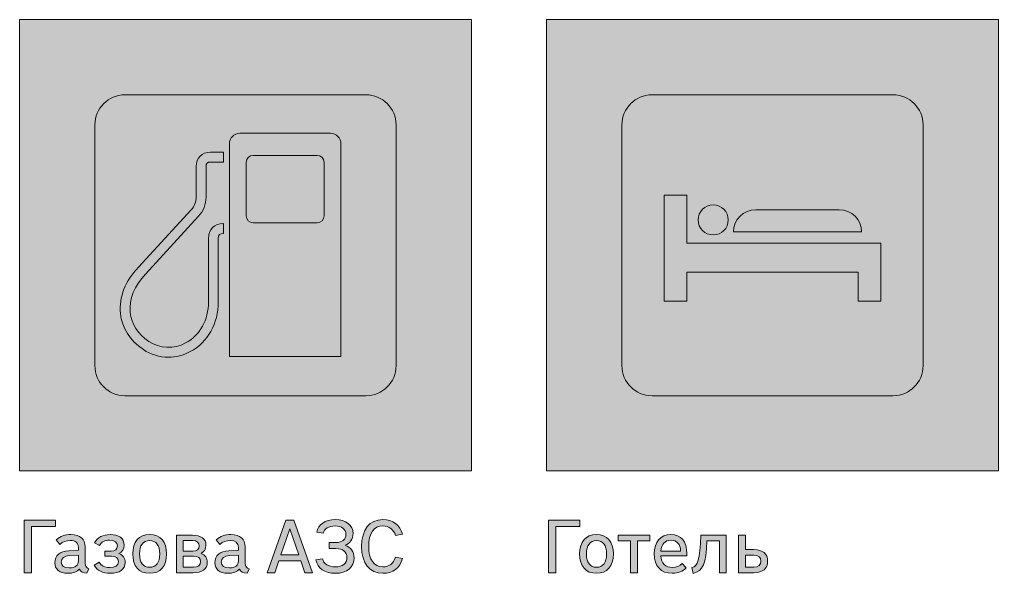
# Model space of a CAD drawing. Header units: millimetres. Extents: x -1334 to 1514, y -1037 to 10.
# Drawn here: x -1086.3 to -956.3, y -848.6 to -775 of the extents above; entities that cross this region are included whole.
import ezdxf

# ---------------------------------------------------------------- set-up
doc = ezdxf.new("R2010")
doc.units = ezdxf.units.MM
doc.header["$MEASUREMENT"] = 0
doc.layers.add('bg', color=7, linetype='Continuous', lineweight=0)
doc.layers.add('icons', color=7, linetype='Continuous', lineweight=0)

# ---------------------------------------------------------------- blocks, each defined once
blk = doc.blocks.new('Block_23')
at = {"layer": 'icons', "true_color": 0x231f20, "transparency": 33554687}
h = blk.add_hatch(color=250, dxfattribs=at)
h.dxf.hatch_style = 2
edge = h.paths.add_edge_path()
edge.add_spline(control_points=[(-1081.52, -842.39), (-1081.52, -842.39), (-1084.71, -842.39), (-1084.71, -842.39), (-1084.71, -842.39), (-1084.71, -848.52), (-1084.71, -848.52), (-1084.71, -848.52), (-1085.66, -848.52), (-1085.66, -848.52), (-1085.66, -848.52), (-1085.66, -841.54), (-1085.66, -841.54), (-1085.66, -841.54), (-1081.52, -841.54), (-1081.52, -841.54), (-1081.52, -841.54), (-1081.52, -842.39), (-1081.52, -842.39)], knot_values=[0, 0, 0, 0, 1, 1, 1, 2, 2, 2, 3, 3, 3, 4, 4, 4, 5, 5, 5, 6, 6, 6, 6], degree=3, periodic=0)
h = blk.add_hatch(color=250, dxfattribs=at)
h.dxf.hatch_style = 2
edge = h.paths.add_edge_path()
edge.add_spline(control_points=[(-1049.2, -846.15), (-1049.2, -846.15), (-1050.39, -842.69), (-1050.39, -842.69), (-1050.39, -842.69), (-1051.58, -846.15), (-1051.58, -846.15), (-1051.58, -846.15), (-1049.2, -846.15), (-1049.2, -846.15)], knot_values=[0, 0, 0, 0, 1, 1, 1, 2, 2, 2, 3, 3, 3, 3], degree=3, periodic=0)
edge = h.paths.add_edge_path()
edge.add_spline(control_points=[(-1048.93, -846.95), (-1048.93, -846.95), (-1051.85, -846.95), (-1051.85, -846.95), (-1051.85, -846.95), (-1052.38, -848.52), (-1052.38, -848.52), (-1052.38, -848.52), (-1053.39, -848.52), (-1053.39, -848.52), (-1053.39, -848.52), (-1050.91, -841.54), (-1050.91, -841.54), (-1050.91, -841.54), (-1049.86, -841.54), (-1049.86, -841.54), (-1049.86, -841.54), (-1047.39, -848.52), (-1047.39, -848.52), (-1047.39, -848.52), (-1048.39, -848.52), (-1048.39, -848.52), (-1048.39, -848.52), (-1048.93, -846.95), (-1048.93, -846.95)], knot_values=[0, 0, 0, 0, 1, 1, 1, 2, 2, 2, 3, 3, 3, 4, 4, 4, 5, 5, 5, 6, 6, 6, 7, 7, 7, 8, 8, 8, 8], degree=3, periodic=0)
h = blk.add_hatch(color=250, dxfattribs=at)
h.dxf.hatch_style = 2
edge = h.paths.add_edge_path()
edge.add_spline(control_points=[(-1045.96, -843.25), (-1045.96, -843.25), (-1046.81, -843.14), (-1046.81, -843.14), (-1046.63, -842.11), (-1045.7, -841.46), (-1044.34, -841.46), (-1042.93, -841.46), (-1041.99, -842.18), (-1041.99, -843.31), (-1041.99, -844.05), (-1042.37, -844.61), (-1043.03, -844.88), (-1042.28, -845.14), (-1041.85, -845.72), (-1041.85, -846.55), (-1041.85, -847.8), (-1042.81, -848.6), (-1044.32, -848.6), (-1045.74, -848.6), (-1046.73, -847.91), (-1046.92, -846.82), (-1046.92, -846.82), (-1046.05, -846.67), (-1046.05, -846.67), (-1045.91, -847.33), (-1045.25, -847.74), (-1044.34, -847.74), (-1043.39, -847.74), (-1042.8, -847.27), (-1042.8, -846.5), (-1042.8, -845.77), (-1043.36, -845.31), (-1044.26, -845.31), (-1044.26, -845.31), (-1045.16, -845.31), (-1045.16, -845.31), (-1045.16, -845.31), (-1045.16, -844.51), (-1045.16, -844.51), (-1045.16, -844.51), (-1044.27, -844.51), (-1044.27, -844.51), (-1043.43, -844.51), (-1042.94, -844.1), (-1042.94, -843.41), (-1042.94, -842.73), (-1043.49, -842.31), (-1044.38, -842.31), (-1045.21, -842.31), (-1045.81, -842.67), (-1045.96, -843.25)], knot_values=[0, 0, 0, 0, 1, 1, 1, 2, 2, 2, 3, 3, 3, 4, 4, 4, 5, 5, 5, 6, 6, 6, 7, 7, 7, 8, 8, 8, 9, 9, 9, 10, 10, 10, 11, 11, 11, 12, 12, 12, 13, 13, 13, 14, 14, 14, 15, 15, 15, 16, 16, 16, 17, 17, 17, 17], degree=3, periodic=0)
h = blk.add_hatch(color=250, dxfattribs=at)
h.dxf.hatch_style = 2
edge = h.paths.add_edge_path()
edge.add_spline(control_points=[(-1039.91, -845.03), (-1039.91, -846.78), (-1039.25, -847.74), (-1038.03, -847.74), (-1037.22, -847.74), (-1036.63, -847.3), (-1036.34, -846.47), (-1036.34, -846.47), (-1035.42, -846.63), (-1035.42, -846.63), (-1035.79, -847.9), (-1036.71, -848.6), (-1038.03, -848.6), (-1039.84, -848.6), (-1040.85, -847.29), (-1040.85, -845.03), (-1040.85, -842.77), (-1039.83, -841.46), (-1038.02, -841.46), (-1036.71, -841.46), (-1035.77, -842.16), (-1035.42, -843.41), (-1035.42, -843.41), (-1036.34, -843.57), (-1036.34, -843.57), (-1036.62, -842.75), (-1037.2, -842.31), (-1038.02, -842.31), (-1039.25, -842.31), (-1039.91, -843.27), (-1039.91, -845.03)], knot_values=[0, 0, 0, 0, 1, 1, 1, 2, 2, 2, 3, 3, 3, 4, 4, 4, 5, 5, 5, 6, 6, 6, 7, 7, 7, 8, 8, 8, 9, 9, 9, 10, 10, 10, 10], degree=3, periodic=0)
h = blk.add_hatch(color=250, dxfattribs=at)
h.dxf.hatch_style = 2
edge = h.paths.add_edge_path()
edge.add_spline(control_points=[(-1079.67, -846.24), (-1080.36, -846.27), (-1080.74, -846.59), (-1080.74, -847.1), (-1080.74, -847.61), (-1080.37, -847.89), (-1079.67, -847.89), (-1078.91, -847.89), (-1078.47, -847.56), (-1078.47, -846.95), (-1078.47, -846.95), (-1078.47, -846.18), (-1078.47, -846.18), (-1078.47, -846.18), (-1079.67, -846.24), (-1079.67, -846.24)], knot_values=[0, 0, 0, 0, 1, 1, 1, 2, 2, 2, 3, 3, 3, 4, 4, 4, 5, 5, 5, 5], degree=3, periodic=0)
edge = h.paths.add_edge_path()
edge.add_spline(control_points=[(-1081.42, -844.14), (-1080.88, -843.69), (-1080.24, -843.45), (-1079.46, -843.45), (-1078.23, -843.45), (-1077.57, -844.03), (-1077.57, -845.1), (-1077.57, -845.1), (-1077.57, -847.26), (-1077.57, -847.26), (-1077.57, -847.67), (-1077.39, -847.93), (-1077.06, -847.99), (-1077.06, -847.99), (-1077.33, -848.59), (-1077.33, -848.59), (-1077.81, -848.59), (-1078.16, -848.39), (-1078.34, -848.03), (-1078.61, -848.38), (-1079.19, -848.6), (-1079.88, -848.6), (-1080.98, -848.6), (-1081.6, -848.07), (-1081.6, -847.19), (-1081.6, -846.25), (-1080.91, -845.67), (-1079.75, -845.61), (-1079.75, -845.61), (-1078.47, -845.54), (-1078.47, -845.54), (-1078.47, -845.54), (-1078.47, -845.13), (-1078.47, -845.13), (-1078.47, -844.56), (-1078.85, -844.23), (-1079.54, -844.23), (-1080.07, -844.23), (-1080.56, -844.41), (-1080.95, -844.75), (-1080.95, -844.75), (-1081.42, -844.14), (-1081.42, -844.14)], knot_values=[0, 0, 0, 0, 1, 1, 1, 2, 2, 2, 3, 3, 3, 4, 4, 4, 5, 5, 5, 6, 6, 6, 7, 7, 7, 8, 8, 8, 9, 9, 9, 10, 10, 10, 11, 11, 11, 12, 12, 12, 13, 13, 13, 14, 14, 14, 14], degree=3, periodic=0)
h = blk.add_hatch(color=250, dxfattribs=at)
h.dxf.hatch_style = 2
edge = h.paths.add_edge_path()
edge.add_spline(control_points=[(-1075.67, -844.92), (-1075.67, -844.92), (-1076.32, -844.54), (-1076.32, -844.54), (-1075.89, -843.8), (-1075.23, -843.45), (-1074.26, -843.45), (-1073.09, -843.45), (-1072.39, -843.96), (-1072.39, -844.85), (-1072.39, -845.37), (-1072.63, -845.76), (-1073.08, -845.97), (-1072.55, -846.17), (-1072.26, -846.58), (-1072.26, -847.15), (-1072.26, -848.07), (-1073, -848.6), (-1074.26, -848.6), (-1075.27, -848.6), (-1075.94, -848.25), (-1076.36, -847.5), (-1076.36, -847.5), (-1075.71, -847.13), (-1075.71, -847.13), (-1075.43, -847.61), (-1074.98, -847.84), (-1074.32, -847.84), (-1073.58, -847.84), (-1073.16, -847.55), (-1073.16, -847.04), (-1073.16, -846.59), (-1073.49, -846.31), (-1074.06, -846.31), (-1074.06, -846.31), (-1074.95, -846.31), (-1074.95, -846.31), (-1074.95, -846.31), (-1074.95, -845.67), (-1074.95, -845.67), (-1074.95, -845.67), (-1074.13, -845.67), (-1074.13, -845.67), (-1073.6, -845.67), (-1073.29, -845.4), (-1073.29, -844.96), (-1073.29, -844.47), (-1073.66, -844.2), (-1074.34, -844.2), (-1074.96, -844.2), (-1075.39, -844.43), (-1075.67, -844.92)], knot_values=[0, 0, 0, 0, 1, 1, 1, 2, 2, 2, 3, 3, 3, 4, 4, 4, 5, 5, 5, 6, 6, 6, 7, 7, 7, 8, 8, 8, 9, 9, 9, 10, 10, 10, 11, 11, 11, 12, 12, 12, 13, 13, 13, 14, 14, 14, 15, 15, 15, 16, 16, 16, 17, 17, 17, 17], degree=3, periodic=0)
h = blk.add_hatch(color=250, dxfattribs=at)
h.dxf.hatch_style = 2
edge = h.paths.add_edge_path()
edge.add_spline(control_points=[(-1069, -847.79), (-1068.14, -847.79), (-1067.66, -847.17), (-1067.66, -846.03), (-1067.66, -844.87), (-1068.14, -844.25), (-1069, -844.25), (-1069.87, -844.25), (-1070.35, -844.87), (-1070.35, -846.03), (-1070.35, -847.17), (-1069.87, -847.79), (-1069, -847.79)], knot_values=[0, 0, 0, 0, 1, 1, 1, 2, 2, 2, 3, 3, 3, 4, 4, 4, 4], degree=3, periodic=0)
edge = h.paths.add_edge_path()
edge.add_spline(control_points=[(-1069, -848.6), (-1070.43, -848.6), (-1071.25, -847.66), (-1071.25, -846.03), (-1071.25, -844.39), (-1070.43, -843.45), (-1069, -843.45), (-1067.58, -843.45), (-1066.76, -844.39), (-1066.76, -846.03), (-1066.76, -847.66), (-1067.58, -848.6), (-1069, -848.6)], knot_values=[0, 0, 0, 0, 1, 1, 1, 2, 2, 2, 3, 3, 3, 4, 4, 4, 4], degree=3, periodic=0)
h = blk.add_hatch(color=250, dxfattribs=at)
h.dxf.hatch_style = 2
edge = h.paths.add_edge_path()
edge.add_spline(control_points=[(-1063.16, -847.79), (-1062.58, -847.79), (-1062.25, -847.52), (-1062.25, -847.04), (-1062.25, -846.58), (-1062.58, -846.31), (-1063.16, -846.31), (-1063.16, -846.31), (-1064.54, -846.31), (-1064.54, -846.31), (-1064.54, -846.31), (-1064.54, -847.79), (-1064.54, -847.79), (-1064.54, -847.79), (-1063.16, -847.79), (-1063.16, -847.79)], knot_values=[0, 0, 0, 0, 1, 1, 1, 2, 2, 2, 3, 3, 3, 4, 4, 4, 5, 5, 5, 5], degree=3, periodic=0)
edge = h.paths.add_edge_path()
edge.add_spline(control_points=[(-1063.26, -845.67), (-1062.74, -845.67), (-1062.43, -845.4), (-1062.43, -844.95), (-1062.43, -844.52), (-1062.74, -844.25), (-1063.26, -844.25), (-1063.26, -844.25), (-1064.54, -844.25), (-1064.54, -844.25), (-1064.54, -844.25), (-1064.54, -845.67), (-1064.54, -845.67), (-1064.54, -845.67), (-1063.26, -845.67), (-1063.26, -845.67)], knot_values=[0, 0, 0, 0, 1, 1, 1, 2, 2, 2, 3, 3, 3, 4, 4, 4, 5, 5, 5, 5], degree=3, periodic=0)
edge = h.paths.add_edge_path()
edge.add_spline(control_points=[(-1061.53, -844.86), (-1061.53, -845.36), (-1061.75, -845.74), (-1062.15, -845.96), (-1061.63, -846.17), (-1061.35, -846.58), (-1061.35, -847.14), (-1061.35, -848.02), (-1062.02, -848.52), (-1063.21, -848.52), (-1063.21, -848.52), (-1065.44, -848.52), (-1065.44, -848.52), (-1065.44, -848.52), (-1065.44, -843.53), (-1065.44, -843.53), (-1065.44, -843.53), (-1063.29, -843.53), (-1063.29, -843.53), (-1062.17, -843.53), (-1061.53, -844.02), (-1061.53, -844.86)], knot_values=[0, 0, 0, 0, 1, 1, 1, 2, 2, 2, 3, 3, 3, 4, 4, 4, 5, 5, 5, 6, 6, 6, 7, 7, 7, 7], degree=3, periodic=0)
h = blk.add_hatch(color=250, dxfattribs=at)
h.dxf.hatch_style = 2
edge = h.paths.add_edge_path()
edge.add_spline(control_points=[(-1058.41, -846.24), (-1059.1, -846.27), (-1059.49, -846.59), (-1059.49, -847.1), (-1059.49, -847.61), (-1059.12, -847.89), (-1058.41, -847.89), (-1057.65, -847.89), (-1057.22, -847.56), (-1057.22, -846.95), (-1057.22, -846.95), (-1057.22, -846.18), (-1057.22, -846.18), (-1057.22, -846.18), (-1058.41, -846.24), (-1058.41, -846.24)], knot_values=[0, 0, 0, 0, 1, 1, 1, 2, 2, 2, 3, 3, 3, 4, 4, 4, 5, 5, 5, 5], degree=3, periodic=0)
edge = h.paths.add_edge_path()
edge.add_spline(control_points=[(-1060.17, -844.14), (-1059.63, -843.69), (-1058.98, -843.45), (-1058.2, -843.45), (-1056.98, -843.45), (-1056.32, -844.03), (-1056.32, -845.1), (-1056.32, -845.1), (-1056.32, -847.26), (-1056.32, -847.26), (-1056.32, -847.67), (-1056.13, -847.93), (-1055.8, -847.99), (-1055.8, -847.99), (-1056.07, -848.59), (-1056.07, -848.59), (-1056.56, -848.59), (-1056.91, -848.39), (-1057.09, -848.03), (-1057.36, -848.38), (-1057.93, -848.6), (-1058.62, -848.6), (-1059.73, -848.6), (-1060.34, -848.07), (-1060.34, -847.19), (-1060.34, -846.25), (-1059.66, -845.67), (-1058.49, -845.61), (-1058.49, -845.61), (-1057.22, -845.54), (-1057.22, -845.54), (-1057.22, -845.54), (-1057.22, -845.13), (-1057.22, -845.13), (-1057.22, -844.56), (-1057.59, -844.23), (-1058.28, -844.23), (-1058.81, -844.23), (-1059.31, -844.41), (-1059.7, -844.75), (-1059.7, -844.75), (-1060.17, -844.14), (-1060.17, -844.14)], knot_values=[0, 0, 0, 0, 1, 1, 1, 2, 2, 2, 3, 3, 3, 4, 4, 4, 5, 5, 5, 6, 6, 6, 7, 7, 7, 8, 8, 8, 9, 9, 9, 10, 10, 10, 11, 11, 11, 12, 12, 12, 13, 13, 13, 14, 14, 14, 14], degree=3, periodic=0)
at = {"layer": 'icons'}
for points, knots in [([(-1081.52, -842.39), (-1081.52, -842.39), (-1084.71, -842.39), (-1084.71, -842.39), (-1084.71, -842.39), (-1084.71, -848.52), (-1084.71, -848.52), (-1084.71, -848.52), (-1085.66, -848.52), (-1085.66, -848.52), (-1085.66, -848.52), (-1085.66, -841.54), (-1085.66, -841.54), (-1085.66, -841.54), (-1081.52, -841.54), (-1081.52, -841.54), (-1081.52, -841.54), (-1081.52, -842.39), (-1081.52, -842.39)], [0, 0, 0, 0, 1, 1, 1, 2, 2, 2, 3, 3, 3, 4, 4, 4, 5, 5, 5, 6, 6, 6, 6]), ([(-1048.93, -846.95), (-1048.93, -846.95), (-1051.85, -846.95), (-1051.85, -846.95), (-1051.85, -846.95), (-1052.38, -848.52), (-1052.38, -848.52), (-1052.38, -848.52), (-1053.39, -848.52), (-1053.39, -848.52), (-1053.39, -848.52), (-1050.91, -841.54), (-1050.91, -841.54), (-1050.91, -841.54), (-1049.86, -841.54), (-1049.86, -841.54), (-1049.86, -841.54), (-1047.39, -848.52), (-1047.39, -848.52), (-1047.39, -848.52), (-1048.39, -848.52), (-1048.39, -848.52), (-1048.39, -848.52), (-1048.93, -846.95), (-1048.93, -846.95)], [0, 0, 0, 0, 1, 1, 1, 2, 2, 2, 3, 3, 3, 4, 4, 4, 5, 5, 5, 6, 6, 6, 7, 7, 7, 8, 8, 8, 8]), ([(-1045.96, -843.25), (-1045.96, -843.25), (-1046.81, -843.14), (-1046.81, -843.14), (-1046.63, -842.11), (-1045.7, -841.46), (-1044.34, -841.46), (-1042.93, -841.46), (-1041.99, -842.18), (-1041.99, -843.31), (-1041.99, -844.05), (-1042.37, -844.61), (-1043.03, -844.88), (-1042.28, -845.14), (-1041.85, -845.72), (-1041.85, -846.55), (-1041.85, -847.8), (-1042.81, -848.6), (-1044.32, -848.6), (-1045.74, -848.6), (-1046.73, -847.91), (-1046.92, -846.82), (-1046.92, -846.82), (-1046.05, -846.67), (-1046.05, -846.67), (-1045.91, -847.33), (-1045.25, -847.74), (-1044.34, -847.74), (-1043.39, -847.74), (-1042.8, -847.27), (-1042.8, -846.5), (-1042.8, -845.77), (-1043.36, -845.31), (-1044.26, -845.31), (-1044.26, -845.31), (-1045.16, -845.31), (-1045.16, -845.31), (-1045.16, -845.31), (-1045.16, -844.51), (-1045.16, -844.51), (-1045.16, -844.51), (-1044.27, -844.51), (-1044.27, -844.51), (-1043.43, -844.51), (-1042.94, -844.1), (-1042.94, -843.41), (-1042.94, -842.73), (-1043.49, -842.31), (-1044.38, -842.31), (-1045.21, -842.31), (-1045.81, -842.67), (-1045.96, -843.25)], [0, 0, 0, 0, 1, 1, 1, 2, 2, 2, 3, 3, 3, 4, 4, 4, 5, 5, 5, 6, 6, 6, 7, 7, 7, 8, 8, 8, 9, 9, 9, 10, 10, 10, 11, 11, 11, 12, 12, 12, 13, 13, 13, 14, 14, 14, 15, 15, 15, 16, 16, 16, 17, 17, 17, 17]), ([(-1039.91, -845.03), (-1039.91, -846.78), (-1039.25, -847.74), (-1038.03, -847.74), (-1037.22, -847.74), (-1036.63, -847.3), (-1036.34, -846.47), (-1036.34, -846.47), (-1035.42, -846.63), (-1035.42, -846.63), (-1035.79, -847.9), (-1036.71, -848.6), (-1038.03, -848.6), (-1039.84, -848.6), (-1040.85, -847.29), (-1040.85, -845.03), (-1040.85, -842.77), (-1039.83, -841.46), (-1038.02, -841.46), (-1036.71, -841.46), (-1035.77, -842.16), (-1035.42, -843.41), (-1035.42, -843.41), (-1036.34, -843.57), (-1036.34, -843.57), (-1036.62, -842.75), (-1037.2, -842.31), (-1038.02, -842.31), (-1039.25, -842.31), (-1039.91, -843.27), (-1039.91, -845.03)], [0, 0, 0, 0, 1, 1, 1, 2, 2, 2, 3, 3, 3, 4, 4, 4, 5, 5, 5, 6, 6, 6, 7, 7, 7, 8, 8, 8, 9, 9, 9, 10, 10, 10, 10]), ([(-1081.42, -844.14), (-1080.88, -843.69), (-1080.24, -843.45), (-1079.46, -843.45), (-1078.23, -843.45), (-1077.57, -844.03), (-1077.57, -845.1), (-1077.57, -845.1), (-1077.57, -847.26), (-1077.57, -847.26), (-1077.57, -847.67), (-1077.39, -847.93), (-1077.06, -847.99), (-1077.06, -847.99), (-1077.33, -848.59), (-1077.33, -848.59), (-1077.81, -848.59), (-1078.16, -848.39), (-1078.34, -848.03), (-1078.61, -848.38), (-1079.19, -848.6), (-1079.88, -848.6), (-1080.98, -848.6), (-1081.6, -848.07), (-1081.6, -847.19), (-1081.6, -846.25), (-1080.91, -845.67), (-1079.75, -845.61), (-1079.75, -845.61), (-1078.47, -845.54), (-1078.47, -845.54), (-1078.47, -845.54), (-1078.47, -845.13), (-1078.47, -845.13), (-1078.47, -844.56), (-1078.85, -844.23), (-1079.54, -844.23), (-1080.07, -844.23), (-1080.56, -844.41), (-1080.95, -844.75), (-1080.95, -844.75), (-1081.42, -844.14), (-1081.42, -844.14)], [0, 0, 0, 0, 1, 1, 1, 2, 2, 2, 3, 3, 3, 4, 4, 4, 5, 5, 5, 6, 6, 6, 7, 7, 7, 8, 8, 8, 9, 9, 9, 10, 10, 10, 11, 11, 11, 12, 12, 12, 13, 13, 13, 14, 14, 14, 14]), ([(-1075.67, -844.92), (-1075.67, -844.92), (-1076.32, -844.54), (-1076.32, -844.54), (-1075.89, -843.8), (-1075.23, -843.45), (-1074.26, -843.45), (-1073.09, -843.45), (-1072.39, -843.96), (-1072.39, -844.85), (-1072.39, -845.37), (-1072.63, -845.76), (-1073.08, -845.97), (-1072.55, -846.17), (-1072.26, -846.58), (-1072.26, -847.15), (-1072.26, -848.07), (-1073, -848.6), (-1074.26, -848.6), (-1075.27, -848.6), (-1075.94, -848.25), (-1076.36, -847.5), (-1076.36, -847.5), (-1075.71, -847.13), (-1075.71, -847.13), (-1075.43, -847.61), (-1074.98, -847.84), (-1074.32, -847.84), (-1073.58, -847.84), (-1073.16, -847.55), (-1073.16, -847.04), (-1073.16, -846.59), (-1073.49, -846.31), (-1074.06, -846.31), (-1074.06, -846.31), (-1074.95, -846.31), (-1074.95, -846.31), (-1074.95, -846.31), (-1074.95, -845.67), (-1074.95, -845.67), (-1074.95, -845.67), (-1074.13, -845.67), (-1074.13, -845.67), (-1073.6, -845.67), (-1073.29, -845.4), (-1073.29, -844.96), (-1073.29, -844.47), (-1073.66, -844.2), (-1074.34, -844.2), (-1074.96, -844.2), (-1075.39, -844.43), (-1075.67, -844.92)], [0, 0, 0, 0, 1, 1, 1, 2, 2, 2, 3, 3, 3, 4, 4, 4, 5, 5, 5, 6, 6, 6, 7, 7, 7, 8, 8, 8, 9, 9, 9, 10, 10, 10, 11, 11, 11, 12, 12, 12, 13, 13, 13, 14, 14, 14, 15, 15, 15, 16, 16, 16, 17, 17, 17, 17]), ([(-1069, -848.6), (-1070.43, -848.6), (-1071.25, -847.66), (-1071.25, -846.03), (-1071.25, -844.39), (-1070.43, -843.45), (-1069, -843.45), (-1067.58, -843.45), (-1066.76, -844.39), (-1066.76, -846.03), (-1066.76, -847.66), (-1067.58, -848.6), (-1069, -848.6)], [0, 0, 0, 0, 1, 1, 1, 2, 2, 2, 3, 3, 3, 4, 4, 4, 4]), ([(-1061.53, -844.86), (-1061.53, -845.36), (-1061.75, -845.74), (-1062.15, -845.96), (-1061.63, -846.17), (-1061.35, -846.58), (-1061.35, -847.14), (-1061.35, -848.02), (-1062.02, -848.52), (-1063.21, -848.52), (-1063.21, -848.52), (-1065.44, -848.52), (-1065.44, -848.52), (-1065.44, -848.52), (-1065.44, -843.53), (-1065.44, -843.53), (-1065.44, -843.53), (-1063.29, -843.53), (-1063.29, -843.53), (-1062.17, -843.53), (-1061.53, -844.02), (-1061.53, -844.86)], [0, 0, 0, 0, 1, 1, 1, 2, 2, 2, 3, 3, 3, 4, 4, 4, 5, 5, 5, 6, 6, 6, 7, 7, 7, 7]), ([(-1060.17, -844.14), (-1059.63, -843.69), (-1058.98, -843.45), (-1058.2, -843.45), (-1056.98, -843.45), (-1056.32, -844.03), (-1056.32, -845.1), (-1056.32, -845.1), (-1056.32, -847.26), (-1056.32, -847.26), (-1056.32, -847.67), (-1056.13, -847.93), (-1055.8, -847.99), (-1055.8, -847.99), (-1056.07, -848.59), (-1056.07, -848.59), (-1056.56, -848.59), (-1056.91, -848.39), (-1057.09, -848.03), (-1057.36, -848.38), (-1057.93, -848.6), (-1058.62, -848.6), (-1059.73, -848.6), (-1060.34, -848.07), (-1060.34, -847.19), (-1060.34, -846.25), (-1059.66, -845.67), (-1058.49, -845.61), (-1058.49, -845.61), (-1057.22, -845.54), (-1057.22, -845.54), (-1057.22, -845.54), (-1057.22, -845.13), (-1057.22, -845.13), (-1057.22, -844.56), (-1057.59, -844.23), (-1058.28, -844.23), (-1058.81, -844.23), (-1059.31, -844.41), (-1059.7, -844.75), (-1059.7, -844.75), (-1060.17, -844.14), (-1060.17, -844.14)], [0, 0, 0, 0, 1, 1, 1, 2, 2, 2, 3, 3, 3, 4, 4, 4, 5, 5, 5, 6, 6, 6, 7, 7, 7, 8, 8, 8, 9, 9, 9, 10, 10, 10, 11, 11, 11, 12, 12, 12, 13, 13, 13, 14, 14, 14, 14]), ([(-1049.2, -846.15), (-1049.2, -846.15), (-1050.39, -842.69), (-1050.39, -842.69), (-1050.39, -842.69), (-1051.58, -846.15), (-1051.58, -846.15), (-1051.58, -846.15), (-1049.2, -846.15), (-1049.2, -846.15)], [0, 0, 0, 0, 1, 1, 1, 2, 2, 2, 3, 3, 3, 3]), ([(-1069, -847.79), (-1068.14, -847.79), (-1067.66, -847.17), (-1067.66, -846.03), (-1067.66, -844.87), (-1068.14, -844.25), (-1069, -844.25), (-1069.87, -844.25), (-1070.35, -844.87), (-1070.35, -846.03), (-1070.35, -847.17), (-1069.87, -847.79), (-1069, -847.79)], [0, 0, 0, 0, 1, 1, 1, 2, 2, 2, 3, 3, 3, 4, 4, 4, 4]), ([(-1063.26, -845.67), (-1062.74, -845.67), (-1062.43, -845.4), (-1062.43, -844.95), (-1062.43, -844.52), (-1062.74, -844.25), (-1063.26, -844.25), (-1063.26, -844.25), (-1064.54, -844.25), (-1064.54, -844.25), (-1064.54, -844.25), (-1064.54, -845.67), (-1064.54, -845.67), (-1064.54, -845.67), (-1063.26, -845.67), (-1063.26, -845.67)], [0, 0, 0, 0, 1, 1, 1, 2, 2, 2, 3, 3, 3, 4, 4, 4, 5, 5, 5, 5]), ([(-1079.67, -846.24), (-1080.36, -846.27), (-1080.74, -846.59), (-1080.74, -847.1), (-1080.74, -847.61), (-1080.37, -847.89), (-1079.67, -847.89), (-1078.91, -847.89), (-1078.47, -847.56), (-1078.47, -846.95), (-1078.47, -846.95), (-1078.47, -846.18), (-1078.47, -846.18), (-1078.47, -846.18), (-1079.67, -846.24), (-1079.67, -846.24)], [0, 0, 0, 0, 1, 1, 1, 2, 2, 2, 3, 3, 3, 4, 4, 4, 5, 5, 5, 5]), ([(-1058.41, -846.24), (-1059.1, -846.27), (-1059.49, -846.59), (-1059.49, -847.1), (-1059.49, -847.61), (-1059.12, -847.89), (-1058.41, -847.89), (-1057.65, -847.89), (-1057.22, -847.56), (-1057.22, -846.95), (-1057.22, -846.95), (-1057.22, -846.18), (-1057.22, -846.18), (-1057.22, -846.18), (-1058.41, -846.24), (-1058.41, -846.24)], [0, 0, 0, 0, 1, 1, 1, 2, 2, 2, 3, 3, 3, 4, 4, 4, 5, 5, 5, 5]), ([(-1063.16, -847.79), (-1062.58, -847.79), (-1062.25, -847.52), (-1062.25, -847.04), (-1062.25, -846.58), (-1062.58, -846.31), (-1063.16, -846.31), (-1063.16, -846.31), (-1064.54, -846.31), (-1064.54, -846.31), (-1064.54, -846.31), (-1064.54, -847.79), (-1064.54, -847.79), (-1064.54, -847.79), (-1063.16, -847.79), (-1063.16, -847.79)], [0, 0, 0, 0, 1, 1, 1, 2, 2, 2, 3, 3, 3, 4, 4, 4, 5, 5, 5, 5])]:
    blk.add_open_spline(points, degree=3, knots=knots, dxfattribs=at)
blk = doc.blocks.new('Block_24')
at = {"layer": 'icons', "true_color": 0x231f20, "transparency": 33554687}
h = blk.add_hatch(color=250, dxfattribs=at)
h.dxf.hatch_style = 2
edge = h.paths.add_edge_path()
edge.add_spline(control_points=[(-1011.88, -842.39), (-1011.88, -842.39), (-1015.07, -842.39), (-1015.07, -842.39), (-1015.07, -842.39), (-1015.07, -848.52), (-1015.07, -848.52), (-1015.07, -848.52), (-1016.01, -848.52), (-1016.01, -848.52), (-1016.01, -848.52), (-1016.01, -841.54), (-1016.01, -841.54), (-1016.01, -841.54), (-1011.88, -841.54), (-1011.88, -841.54), (-1011.88, -841.54), (-1011.88, -842.39), (-1011.88, -842.39)], knot_values=[0, 0, 0, 0, 1, 1, 1, 2, 2, 2, 3, 3, 3, 4, 4, 4, 5, 5, 5, 6, 6, 6, 6], degree=3, periodic=0)
h = blk.add_hatch(color=250, dxfattribs=at)
h.dxf.hatch_style = 2
edge = h.paths.add_edge_path()
edge.add_spline(control_points=[(-1009.66, -847.79), (-1008.79, -847.79), (-1008.31, -847.17), (-1008.31, -846.03), (-1008.31, -844.87), (-1008.79, -844.25), (-1009.66, -844.25), (-1010.52, -844.25), (-1011, -844.87), (-1011, -846.03), (-1011, -847.17), (-1010.52, -847.79), (-1009.66, -847.79)], knot_values=[0, 0, 0, 0, 1, 1, 1, 2, 2, 2, 3, 3, 3, 4, 4, 4, 4], degree=3, periodic=0)
edge = h.paths.add_edge_path()
edge.add_spline(control_points=[(-1009.66, -848.6), (-1011.08, -848.6), (-1011.9, -847.66), (-1011.9, -846.03), (-1011.9, -844.39), (-1011.08, -843.45), (-1009.66, -843.45), (-1008.23, -843.45), (-1007.42, -844.39), (-1007.42, -846.03), (-1007.42, -847.66), (-1008.23, -848.6), (-1009.66, -848.6)], knot_values=[0, 0, 0, 0, 1, 1, 1, 2, 2, 2, 3, 3, 3, 4, 4, 4, 4], degree=3, periodic=0)
h = blk.add_hatch(color=250, dxfattribs=at)
h.dxf.hatch_style = 2
edge = h.paths.add_edge_path()
edge.add_spline(control_points=[(-1006.77, -843.53), (-1006.77, -843.53), (-1002.58, -843.53), (-1002.58, -843.53), (-1002.58, -843.53), (-1002.58, -844.3), (-1002.58, -844.3), (-1002.58, -844.3), (-1004.23, -844.3), (-1004.23, -844.3), (-1004.23, -844.3), (-1004.23, -848.52), (-1004.23, -848.52), (-1004.23, -848.52), (-1005.12, -848.52), (-1005.12, -848.52), (-1005.12, -848.52), (-1005.12, -844.3), (-1005.12, -844.3), (-1005.12, -844.3), (-1006.77, -844.3), (-1006.77, -844.3), (-1006.77, -844.3), (-1006.77, -843.53), (-1006.77, -843.53)], knot_values=[0, 0, 0, 0, 1, 1, 1, 2, 2, 2, 3, 3, 3, 4, 4, 4, 5, 5, 5, 6, 6, 6, 7, 7, 7, 8, 8, 8, 8], degree=3, periodic=0)
h = blk.add_hatch(color=250, dxfattribs=at)
h.dxf.hatch_style = 2
edge = h.paths.add_edge_path()
edge.add_spline(control_points=[(-1001.1, -845.64), (-1001.1, -845.64), (-998.48, -845.64), (-998.48, -845.64), (-998.52, -844.72), (-998.98, -844.2), (-999.76, -844.2), (-1000.55, -844.2), (-1001.04, -844.72), (-1001.1, -845.64)], knot_values=[0, 0, 0, 0, 1, 1, 1, 2, 2, 2, 3, 3, 3, 3], degree=3, periodic=0)
edge = h.paths.add_edge_path()
edge.add_spline(control_points=[(-1001.98, -846.01), (-1001.98, -844.41), (-1001.17, -843.45), (-999.79, -843.45), (-998.42, -843.45), (-997.65, -844.38), (-997.65, -846), (-997.65, -846), (-997.65, -846.28), (-997.65, -846.28), (-997.65, -846.28), (-1001.1, -846.28), (-1001.1, -846.28), (-1001.08, -847.27), (-1000.51, -847.82), (-999.57, -847.82), (-999.06, -847.82), (-998.61, -847.65), (-998.26, -847.3), (-998.26, -847.3), (-997.73, -847.86), (-997.73, -847.86), (-998.22, -848.33), (-998.81, -848.6), (-999.6, -848.6), (-1001.11, -848.6), (-1001.98, -847.67), (-1001.98, -846.01)], knot_values=[0, 0, 0, 0, 1, 1, 1, 2, 2, 2, 3, 3, 3, 4, 4, 4, 5, 5, 5, 6, 6, 6, 7, 7, 7, 8, 8, 8, 9, 9, 9, 9], degree=3, periodic=0)
h = blk.add_hatch(color=250, dxfattribs=at)
h.dxf.hatch_style = 2
edge = h.paths.add_edge_path()
edge.add_spline(control_points=[(-997, -847.84), (-996.14, -847.58), (-995.95, -846.88), (-995.81, -843.53), (-995.81, -843.53), (-992.44, -843.53), (-992.44, -843.53), (-992.44, -843.53), (-992.44, -848.52), (-992.44, -848.52), (-992.44, -848.52), (-993.33, -848.52), (-993.33, -848.52), (-993.33, -848.52), (-993.33, -844.3), (-993.33, -844.3), (-993.33, -844.3), (-995, -844.3), (-995, -844.3), (-995.13, -847.39), (-995.51, -848.28), (-996.8, -848.62), (-996.8, -848.62), (-997, -847.84), (-997, -847.84)], knot_values=[0, 0, 0, 0, 1, 1, 1, 2, 2, 2, 3, 3, 3, 4, 4, 4, 5, 5, 5, 6, 6, 6, 7, 7, 7, 8, 8, 8, 8], degree=3, periodic=0)
h = blk.add_hatch(color=250, dxfattribs=at)
h.dxf.hatch_style = 2
edge = h.paths.add_edge_path()
edge.add_spline(control_points=[(-988.75, -847.77), (-988.15, -847.77), (-987.82, -847.48), (-987.82, -846.98), (-987.82, -846.48), (-988.15, -846.19), (-988.75, -846.19), (-988.75, -846.19), (-989.89, -846.19), (-989.89, -846.19), (-989.89, -846.19), (-989.89, -847.77), (-989.89, -847.77), (-989.89, -847.77), (-988.75, -847.77), (-988.75, -847.77)], knot_values=[0, 0, 0, 0, 1, 1, 1, 2, 2, 2, 3, 3, 3, 4, 4, 4, 5, 5, 5, 5], degree=3, periodic=0)
edge = h.paths.add_edge_path()
edge.add_spline(control_points=[(-986.93, -846.98), (-986.93, -847.96), (-987.58, -848.52), (-988.75, -848.52), (-988.75, -848.52), (-990.78, -848.52), (-990.78, -848.52), (-990.78, -848.52), (-990.78, -843.53), (-990.78, -843.53), (-990.78, -843.53), (-989.89, -843.53), (-989.89, -843.53), (-989.89, -843.53), (-989.89, -845.45), (-989.89, -845.45), (-989.89, -845.45), (-988.75, -845.45), (-988.75, -845.45), (-987.58, -845.45), (-986.93, -846.01), (-986.93, -846.98)], knot_values=[0, 0, 0, 0, 1, 1, 1, 2, 2, 2, 3, 3, 3, 4, 4, 4, 5, 5, 5, 6, 6, 6, 7, 7, 7, 7], degree=3, periodic=0)
at = {"layer": 'icons'}
for points, knots in [([(-1011.88, -842.39), (-1011.88, -842.39), (-1015.07, -842.39), (-1015.07, -842.39), (-1015.07, -842.39), (-1015.07, -848.52), (-1015.07, -848.52), (-1015.07, -848.52), (-1016.01, -848.52), (-1016.01, -848.52), (-1016.01, -848.52), (-1016.01, -841.54), (-1016.01, -841.54), (-1016.01, -841.54), (-1011.88, -841.54), (-1011.88, -841.54), (-1011.88, -841.54), (-1011.88, -842.39), (-1011.88, -842.39)], [0, 0, 0, 0, 1, 1, 1, 2, 2, 2, 3, 3, 3, 4, 4, 4, 5, 5, 5, 6, 6, 6, 6]), ([(-1009.66, -848.6), (-1011.08, -848.6), (-1011.9, -847.66), (-1011.9, -846.03), (-1011.9, -844.39), (-1011.08, -843.45), (-1009.66, -843.45), (-1008.23, -843.45), (-1007.42, -844.39), (-1007.42, -846.03), (-1007.42, -847.66), (-1008.23, -848.6), (-1009.66, -848.6)], [0, 0, 0, 0, 1, 1, 1, 2, 2, 2, 3, 3, 3, 4, 4, 4, 4]), ([(-1006.77, -843.53), (-1006.77, -843.53), (-1002.58, -843.53), (-1002.58, -843.53), (-1002.58, -843.53), (-1002.58, -844.3), (-1002.58, -844.3), (-1002.58, -844.3), (-1004.23, -844.3), (-1004.23, -844.3), (-1004.23, -844.3), (-1004.23, -848.52), (-1004.23, -848.52), (-1004.23, -848.52), (-1005.12, -848.52), (-1005.12, -848.52), (-1005.12, -848.52), (-1005.12, -844.3), (-1005.12, -844.3), (-1005.12, -844.3), (-1006.77, -844.3), (-1006.77, -844.3), (-1006.77, -844.3), (-1006.77, -843.53), (-1006.77, -843.53)], [0, 0, 0, 0, 1, 1, 1, 2, 2, 2, 3, 3, 3, 4, 4, 4, 5, 5, 5, 6, 6, 6, 7, 7, 7, 8, 8, 8, 8]), ([(-1001.98, -846.01), (-1001.98, -844.41), (-1001.17, -843.45), (-999.79, -843.45), (-998.42, -843.45), (-997.65, -844.38), (-997.65, -846), (-997.65, -846), (-997.65, -846.28), (-997.65, -846.28), (-997.65, -846.28), (-1001.1, -846.28), (-1001.1, -846.28), (-1001.08, -847.27), (-1000.51, -847.82), (-999.57, -847.82), (-999.06, -847.82), (-998.61, -847.65), (-998.26, -847.3), (-998.26, -847.3), (-997.73, -847.86), (-997.73, -847.86), (-998.22, -848.33), (-998.81, -848.6), (-999.6, -848.6), (-1001.11, -848.6), (-1001.98, -847.67), (-1001.98, -846.01)], [0, 0, 0, 0, 1, 1, 1, 2, 2, 2, 3, 3, 3, 4, 4, 4, 5, 5, 5, 6, 6, 6, 7, 7, 7, 8, 8, 8, 9, 9, 9, 9]), ([(-997, -847.84), (-996.14, -847.58), (-995.95, -846.88), (-995.81, -843.53), (-995.81, -843.53), (-992.44, -843.53), (-992.44, -843.53), (-992.44, -843.53), (-992.44, -848.52), (-992.44, -848.52), (-992.44, -848.52), (-993.33, -848.52), (-993.33, -848.52), (-993.33, -848.52), (-993.33, -844.3), (-993.33, -844.3), (-993.33, -844.3), (-995, -844.3), (-995, -844.3), (-995.13, -847.39), (-995.51, -848.28), (-996.8, -848.62), (-996.8, -848.62), (-997, -847.84), (-997, -847.84)], [0, 0, 0, 0, 1, 1, 1, 2, 2, 2, 3, 3, 3, 4, 4, 4, 5, 5, 5, 6, 6, 6, 7, 7, 7, 8, 8, 8, 8]), ([(-986.93, -846.98), (-986.93, -847.96), (-987.58, -848.52), (-988.75, -848.52), (-988.75, -848.52), (-990.78, -848.52), (-990.78, -848.52), (-990.78, -848.52), (-990.78, -843.53), (-990.78, -843.53), (-990.78, -843.53), (-989.89, -843.53), (-989.89, -843.53), (-989.89, -843.53), (-989.89, -845.45), (-989.89, -845.45), (-989.89, -845.45), (-988.75, -845.45), (-988.75, -845.45), (-987.58, -845.45), (-986.93, -846.01), (-986.93, -846.98)], [0, 0, 0, 0, 1, 1, 1, 2, 2, 2, 3, 3, 3, 4, 4, 4, 5, 5, 5, 6, 6, 6, 7, 7, 7, 7]), ([(-1009.66, -847.79), (-1008.79, -847.79), (-1008.31, -847.17), (-1008.31, -846.03), (-1008.31, -844.87), (-1008.79, -844.25), (-1009.66, -844.25), (-1010.52, -844.25), (-1011, -844.87), (-1011, -846.03), (-1011, -847.17), (-1010.52, -847.79), (-1009.66, -847.79)], [0, 0, 0, 0, 1, 1, 1, 2, 2, 2, 3, 3, 3, 4, 4, 4, 4]), ([(-1001.1, -845.64), (-1001.1, -845.64), (-998.48, -845.64), (-998.48, -845.64), (-998.52, -844.72), (-998.98, -844.2), (-999.76, -844.2), (-1000.55, -844.2), (-1001.04, -844.72), (-1001.1, -845.64)], [0, 0, 0, 0, 1, 1, 1, 2, 2, 2, 3, 3, 3, 3]), ([(-988.75, -847.77), (-988.15, -847.77), (-987.82, -847.48), (-987.82, -846.98), (-987.82, -846.48), (-988.15, -846.19), (-988.75, -846.19), (-988.75, -846.19), (-989.89, -846.19), (-989.89, -846.19), (-989.89, -846.19), (-989.89, -847.77), (-989.89, -847.77), (-989.89, -847.77), (-988.75, -847.77), (-988.75, -847.77)], [0, 0, 0, 0, 1, 1, 1, 2, 2, 2, 3, 3, 3, 4, 4, 4, 5, 5, 5, 5])]:
    blk.add_open_spline(points, degree=3, knots=knots, dxfattribs=at)
blk = doc.blocks.new('Block_208')
at = {"layer": 'icons', "true_color": 0x23c1dc, "transparency": 33554687}
h = blk.add_hatch(color=132, dxfattribs=at)
h.dxf.hatch_style = 2
edge = h.paths.add_edge_path()
edge.add_spline(control_points=[(-1045.82, -801.08), (-1045.82, -801.59), (-1046.23, -802.01), (-1046.74, -802.01), (-1046.74, -802.01), (-1055.27, -802.01), (-1055.27, -802.01), (-1055.78, -802.01), (-1056.19, -801.59), (-1056.19, -801.08), (-1056.19, -801.08), (-1056.19, -793.98), (-1056.19, -793.98), (-1056.19, -793.47), (-1055.78, -793.06), (-1055.27, -793.06), (-1055.27, -793.06), (-1046.74, -793.06), (-1046.74, -793.06), (-1046.23, -793.06), (-1045.82, -793.47), (-1045.82, -793.98), (-1045.82, -793.98), (-1045.82, -801.08), (-1045.82, -801.08)], knot_values=[0, 0, 0, 0, 1, 1, 1, 2, 2, 2, 3, 3, 3, 4, 4, 4, 5, 5, 5, 6, 6, 6, 7, 7, 7, 8, 8, 8, 8], degree=3, periodic=0)
edge = h.paths.add_edge_path()
edge.add_spline(control_points=[(-1044.98, -790.12), (-1044.98, -790.12), (-1057.03, -790.12), (-1057.03, -790.12), (-1057.79, -790.12), (-1058.42, -790.75), (-1058.42, -791.51), (-1058.42, -791.51), (-1058.42, -819.78), (-1058.42, -819.78), (-1058.42, -819.78), (-1043.59, -819.78), (-1043.59, -819.78), (-1043.59, -819.78), (-1043.59, -791.51), (-1043.59, -791.51), (-1043.59, -790.75), (-1044.21, -790.12), (-1044.98, -790.12)], knot_values=[0, 0, 0, 0, 1, 1, 1, 2, 2, 2, 3, 3, 3, 4, 4, 4, 5, 5, 5, 6, 6, 6, 6], degree=3, periodic=0)
h = blk.add_hatch(color=132, dxfattribs=at)
h.dxf.hatch_style = 2
edge = h.paths.add_edge_path()
edge.add_spline(control_points=[(-1066.52, -819.88), (-1067.68, -819.88), (-1068.82, -819.53), (-1069.84, -818.86), (-1071.64, -817.65), (-1072.69, -815.99), (-1072.88, -814.05), (-1073.09, -811.91), (-1072.22, -809.68), (-1070.47, -807.93), (-1070.47, -807.93), (-1063.47, -800.27), (-1063.47, -800.27), (-1063.05, -799.81), (-1062.82, -799.21), (-1062.82, -798.59), (-1062.82, -798.59), (-1062.82, -794.54), (-1062.82, -794.54), (-1062.82, -793.38), (-1062.07, -792.64), (-1060.91, -792.64), (-1060.91, -792.64), (-1059.21, -792.64), (-1059.21, -792.64), (-1059.21, -792.64), (-1059.21, -793.94), (-1059.21, -793.94), (-1059.21, -793.94), (-1060.91, -793.94), (-1060.91, -793.94), (-1061.35, -793.94), (-1061.51, -794.1), (-1061.51, -794.54), (-1061.51, -794.54), (-1061.51, -798.59), (-1061.51, -798.59), (-1061.51, -799.54), (-1061.86, -800.45), (-1062.5, -801.15), (-1062.5, -801.15), (-1069.54, -808.84), (-1069.54, -808.84), (-1071.01, -810.32), (-1071.76, -812.17), (-1071.59, -813.92), (-1071.43, -815.46), (-1070.58, -816.79), (-1069.11, -817.77), (-1067.64, -818.75), (-1065.81, -818.83), (-1064.22, -817.98), (-1062.33, -816.97), (-1061.19, -814.92), (-1061.19, -812.5), (-1061.19, -812.5), (-1061.19, -804.1), (-1061.19, -804.1), (-1061.19, -802.89), (-1060.41, -802.11), (-1059.21, -802.11), (-1059.21, -802.11), (-1059.21, -803.42), (-1059.21, -803.42), (-1059.69, -803.42), (-1059.89, -803.62), (-1059.89, -804.1), (-1059.89, -804.1), (-1059.89, -812.5), (-1059.89, -812.5), (-1059.89, -815.41), (-1061.28, -817.89), (-1063.61, -819.13), (-1064.54, -819.63), (-1065.53, -819.88), (-1066.52, -819.88)], knot_values=[0, 0, 0, 0, 1, 1, 1, 2, 2, 2, 3, 3, 3, 4, 4, 4, 5, 5, 5, 6, 6, 6, 7, 7, 7, 8, 8, 8, 9, 9, 9, 10, 10, 10, 11, 11, 11, 12, 12, 12, 13, 13, 13, 14, 14, 14, 15, 15, 15, 16, 16, 16, 17, 17, 17, 18, 18, 18, 19, 19, 19, 20, 20, 20, 21, 21, 21, 22, 22, 22, 23, 23, 23, 24, 24, 24, 25, 25, 25, 25], degree=3, periodic=0)
at = {"layer": 'icons'}
for points, knots in [([(-1044.98, -790.12), (-1044.98, -790.12), (-1057.03, -790.12), (-1057.03, -790.12), (-1057.79, -790.12), (-1058.42, -790.75), (-1058.42, -791.51), (-1058.42, -791.51), (-1058.42, -819.78), (-1058.42, -819.78), (-1058.42, -819.78), (-1043.59, -819.78), (-1043.59, -819.78), (-1043.59, -819.78), (-1043.59, -791.51), (-1043.59, -791.51), (-1043.59, -790.75), (-1044.21, -790.12), (-1044.98, -790.12)], [0, 0, 0, 0, 1, 1, 1, 2, 2, 2, 3, 3, 3, 4, 4, 4, 5, 5, 5, 6, 6, 6, 6]), ([(-1066.52, -819.88), (-1067.68, -819.88), (-1068.82, -819.53), (-1069.84, -818.86), (-1071.64, -817.65), (-1072.69, -815.99), (-1072.88, -814.05), (-1073.09, -811.91), (-1072.22, -809.68), (-1070.47, -807.93), (-1070.47, -807.93), (-1063.47, -800.27), (-1063.47, -800.27), (-1063.05, -799.81), (-1062.82, -799.21), (-1062.82, -798.59), (-1062.82, -798.59), (-1062.82, -794.54), (-1062.82, -794.54), (-1062.82, -793.38), (-1062.07, -792.64), (-1060.91, -792.64), (-1060.91, -792.64), (-1059.21, -792.64), (-1059.21, -792.64), (-1059.21, -792.64), (-1059.21, -793.94), (-1059.21, -793.94), (-1059.21, -793.94), (-1060.91, -793.94), (-1060.91, -793.94), (-1061.35, -793.94), (-1061.51, -794.1), (-1061.51, -794.54), (-1061.51, -794.54), (-1061.51, -798.59), (-1061.51, -798.59), (-1061.51, -799.54), (-1061.86, -800.45), (-1062.5, -801.15), (-1062.5, -801.15), (-1069.54, -808.84), (-1069.54, -808.84), (-1071.01, -810.32), (-1071.76, -812.17), (-1071.59, -813.92), (-1071.43, -815.46), (-1070.58, -816.79), (-1069.11, -817.77), (-1067.64, -818.75), (-1065.81, -818.83), (-1064.22, -817.98), (-1062.33, -816.97), (-1061.19, -814.92), (-1061.19, -812.5), (-1061.19, -812.5), (-1061.19, -804.1), (-1061.19, -804.1), (-1061.19, -802.89), (-1060.41, -802.11), (-1059.21, -802.11), (-1059.21, -802.11), (-1059.21, -803.42), (-1059.21, -803.42), (-1059.69, -803.42), (-1059.89, -803.62), (-1059.89, -804.1), (-1059.89, -804.1), (-1059.89, -812.5), (-1059.89, -812.5), (-1059.89, -815.41), (-1061.28, -817.89), (-1063.61, -819.13), (-1064.54, -819.63), (-1065.53, -819.88), (-1066.52, -819.88)], [0, 0, 0, 0, 1, 1, 1, 2, 2, 2, 3, 3, 3, 4, 4, 4, 5, 5, 5, 6, 6, 6, 7, 7, 7, 8, 8, 8, 9, 9, 9, 10, 10, 10, 11, 11, 11, 12, 12, 12, 13, 13, 13, 14, 14, 14, 15, 15, 15, 16, 16, 16, 17, 17, 17, 18, 18, 18, 19, 19, 19, 20, 20, 20, 21, 21, 21, 22, 22, 22, 23, 23, 23, 24, 24, 24, 25, 25, 25, 25]), ([(-1045.82, -801.08), (-1045.82, -801.59), (-1046.23, -802.01), (-1046.74, -802.01), (-1046.74, -802.01), (-1055.27, -802.01), (-1055.27, -802.01), (-1055.78, -802.01), (-1056.19, -801.59), (-1056.19, -801.08), (-1056.19, -801.08), (-1056.19, -793.98), (-1056.19, -793.98), (-1056.19, -793.47), (-1055.78, -793.06), (-1055.27, -793.06), (-1055.27, -793.06), (-1046.74, -793.06), (-1046.74, -793.06), (-1046.23, -793.06), (-1045.82, -793.47), (-1045.82, -793.98), (-1045.82, -793.98), (-1045.82, -801.08), (-1045.82, -801.08)], [0, 0, 0, 0, 1, 1, 1, 2, 2, 2, 3, 3, 3, 4, 4, 4, 5, 5, 5, 6, 6, 6, 7, 7, 7, 8, 8, 8, 8])]:
    blk.add_open_spline(points, degree=3, knots=knots, dxfattribs=at)
blk = doc.blocks.new('Block_207')
at = {"layer": 'icons'}
blk.add_open_spline([(-1040.28, -825), (-1040.28, -825), (-1072.28, -825), (-1072.28, -825), (-1074.49, -825), (-1076.28, -823.21), (-1076.28, -821), (-1076.28, -821), (-1076.28, -789), (-1076.28, -789), (-1076.28, -786.79), (-1074.49, -785), (-1072.28, -785), (-1072.28, -785), (-1040.28, -785), (-1040.28, -785), (-1038.07, -785), (-1036.28, -786.79), (-1036.28, -789), (-1036.28, -789), (-1036.28, -821), (-1036.28, -821), (-1036.28, -823.21), (-1038.07, -825), (-1040.28, -825)], degree=3, knots=[0, 0, 0, 0, 1, 1, 1, 2, 2, 2, 3, 3, 3, 4, 4, 4, 5, 5, 5, 6, 6, 6, 7, 7, 7, 8, 8, 8, 8], dxfattribs=at)
blk.add_blockref('Block_208', (0, 0), dxfattribs=at)
blk = doc.blocks.new('Block_210')
at = {"layer": 'icons', "true_color": 0x231f20, "transparency": 33554687}
h = blk.add_hatch(color=250, dxfattribs=at)
h.dxf.hatch_style = 2
h.paths.add_polyline_path([(-974.91, -804.72), (-997.65, -804.72), (-997.65, -798.34), (-1000.65, -798.34), (-1000.65, -804.72), (-1000.66, -804.72), (-1000.66, -808.58), (-1000.65, -808.58), (-1000.65, -812.43), (-997.65, -812.43), (-997.65, -808.58), (-974.91, -808.58), (-974.91, -812.43), (-971.91, -812.43), (-971.91, -808.58), (-971.91, -804.72)])
h = blk.add_hatch(color=250, dxfattribs=at)
h.dxf.hatch_style = 2
edge = h.paths.add_edge_path()
edge.add_arc((-994.16, -801.63), 2, 0, 360)
h = blk.add_hatch(color=250, dxfattribs=at)
h.dxf.hatch_style = 2
edge = h.paths.add_edge_path()
edge.add_spline(control_points=[(-977.42, -800.27), (-977.42, -800.27), (-988.5, -800.27), (-988.5, -800.27), (-990.14, -800.27), (-991.46, -801.59), (-991.46, -803.23), (-991.46, -803.23), (-974.46, -803.23), (-974.46, -803.23), (-974.46, -801.59), (-975.78, -800.27), (-977.42, -800.27)], knot_values=[0, 0, 0, 0, 1, 1, 1, 2, 2, 2, 3, 3, 3, 4, 4, 4, 4], degree=3, periodic=0)
at = {"layer": 'icons'}
blk.add_lwpolyline([(-974.91, -804.72), (-997.65, -804.72), (-997.65, -798.34), (-1000.65, -798.34), (-1000.65, -804.72), (-1000.66, -804.72), (-1000.66, -808.58), (-1000.65, -808.58), (-1000.65, -812.43), (-997.65, -812.43), (-997.65, -808.58), (-974.91, -808.58), (-974.91, -812.43), (-971.91, -812.43), (-971.91, -808.58), (-971.91, -804.72)], close=True, dxfattribs=at)
blk.add_circle((-994.16, -801.63), 2, dxfattribs=at)
blk.add_open_spline([(-977.42, -800.27), (-977.42, -800.27), (-988.5, -800.27), (-988.5, -800.27), (-990.14, -800.27), (-991.46, -801.59), (-991.46, -803.23), (-991.46, -803.23), (-974.46, -803.23), (-974.46, -803.23), (-974.46, -801.59), (-975.78, -800.27), (-977.42, -800.27)], degree=3, knots=[0, 0, 0, 0, 1, 1, 1, 2, 2, 2, 3, 3, 3, 4, 4, 4, 4], dxfattribs=at)
blk = doc.blocks.new('Block_209')
at = {"layer": 'icons'}
blk.add_open_spline([(-970.28, -825), (-970.28, -825), (-1002.28, -825), (-1002.28, -825), (-1004.49, -825), (-1006.28, -823.21), (-1006.28, -821), (-1006.28, -821), (-1006.28, -789), (-1006.28, -789), (-1006.28, -786.79), (-1004.49, -785), (-1002.28, -785), (-1002.28, -785), (-970.28, -785), (-970.28, -785), (-968.07, -785), (-966.28, -786.79), (-966.28, -789), (-966.28, -789), (-966.28, -821), (-966.28, -821), (-966.28, -823.21), (-968.07, -825), (-970.28, -825)], degree=3, knots=[0, 0, 0, 0, 1, 1, 1, 2, 2, 2, 3, 3, 3, 4, 4, 4, 5, 5, 5, 6, 6, 6, 7, 7, 7, 8, 8, 8, 8], dxfattribs=at)
blk.add_blockref('Block_210', (0, 0), dxfattribs=at)

msp = doc.modelspace()

# ---------------------------------------------------------------- hatches: boundary and pattern name
at = {"layer": 'bg', "true_color": 0x592d2c, "transparency": 33554687}
h = msp.add_hatch(color=29, dxfattribs=at)
h.dxf.hatch_style = 2
h.paths.add_polyline_path([(-1026.28, -835), (-1086.28, -835), (-1086.28, -775), (-1026.28, -775)])
h = msp.add_hatch(color=29, dxfattribs=at)
h.dxf.hatch_style = 2
h.paths.add_polyline_path([(-956.28, -835), (-1016.28, -835), (-1016.28, -775), (-956.28, -775)])

# ---------------------------------------------------------------- linework, layer by layer
at = {"layer": 'bg'}
for points in [[(-1026.28, -835), (-1086.28, -835), (-1086.28, -775), (-1026.28, -775)], [(-956.28, -835), (-1016.28, -835), (-1016.28, -775), (-956.28, -775)]]:
    msp.add_lwpolyline(points, close=True, dxfattribs=at)

# ---------------------------------------------------------------- block references
at = {"layer": 'icons'}
for name in ['Block_207', 'Block_209', 'Block_23', 'Block_24']:
    msp.add_blockref(name, (0, 0), dxfattribs=at)

doc.saveas('drawing.dxf')
